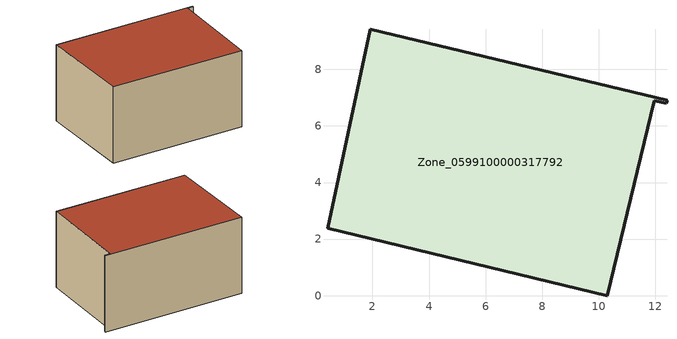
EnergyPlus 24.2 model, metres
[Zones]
Zone_0599100000317792
 floor ground (C_G): 12.38,6.8 11.95,6.89 10.29,0 0.41,2.38 1.92,9.41 12.41,6.9 z0
 wall outside (C_F): 11.95,6.89 12.38,6.8 12.41,6.9 1.92,9.41 0.41,2.38 10.29,0 11.95,6.89 z0:5.85
 roof outside (C_R): 1.92,9.41 0.41,2.38 10.29,0 11.95,6.89 12.38,6.8 12.41,6.9 z5.85
[BUILDING]
Pand.0599100000317792: North Axis=0; Terrain=City; Loads Convergence Tolerance Value=0.04; Temperature Convergence Tolerance Value=0.4; Solar Distribution=FullExterior; Maximum Number of Warmup Days=25; Minimum Number of Warmup Days=1
[Site:Location]
Rotterdam.The.Hague.AP_ZH_NLD Design_Conditions: Latitude=51.96; Longitude=4.45; Time Zone=1; Elevation=-4.5
[SITE:GROUNDTEMPERATURE:BUILDINGSURFACE]
18, 18, 18, 18, 18, 18, 18, 18, 18, 18, 18, 18
[MATERIAL] Thermal Absorptance=0.9; Solar Absorptance=0.7; Visible Absorptance=0.7
Name | Roughness | Thickness | Conductivity | Density | Specific Heat
G.TI.1992-2005 | MediumSmooth | 0.15 | 0.06 | 540 | 1210
F.TI.1992-2005 | Rough | 0.3 | 0.12 | 1920 | 840
R.TI.1992-2005 | MediumRough | 0.2 | 0.08 | 1500 | 1000
[CONSTRUCTION]
C_G: G.TI.1992-2005
C_F: F.TI.1992-2005
C_R: R.TI.1992-2005
[ZONE]
Zone_0599100000317792: Type=1; Multiplier=1; Ceiling Height=Autocalculate; Volume=Autocalculate; Floor Area=autocalculate; Part of Total Floor Area=Yes
[ZONEINFILTRATION:DESIGNFLOWRATE]
Infil_Zone_0599100000317792: Zone or ZoneList or Space or SpaceList=Zone_0599100000317792; Schedule=AlwaysOn; Design Flow Rate Calculation Method=Flow/Area; Flow Rate per Floor Area=0.0015; Constant Term Coefficient=1; Temperature Term Coefficient=0; Velocity Term Coefficient=0; Velocity Squared Term Coefficient=0
[HVACTEMPLATE:ZONE:IDEALLOADSAIRSYSTEM]
Zone_0599100000317792: Maximum Heating Supply Air Temperature=50; Minimum Cooling Supply Air Temperature=13; Maximum Heating Supply Air Humidity Ratio=0.0156; Minimum Cooling Supply Air Humidity Ratio=0.0077; Heating Limit=NoLimit; Cooling Limit=NoLimit; Dehumidification Control Type=ConstantSensibleHeatRatio; Cooling Sensible Heat Ratio=0.7; Dehumidification Setpoint=60; Humidification Control Type=None; Humidification Setpoint=30; Outdoor Air Method=None; Outdoor Air Flow Rate per Person=0.00944; Outdoor Air Flow Rate per Zone Floor Area=0; Outdoor Air Flow Rate per Zone=0; Demand Controlled Ventilation Type=None; Outdoor Air Economizer Type=NoEconomizer; Heat Recovery Type=None; Sensible Heat Recovery Effectiveness=0.7; Latent Heat Recovery Effectiveness=0.65
[ZONECONTROL:THERMOSTAT]
ThermostatControl_Zone_0599100000317792: Zone or ZoneList=Zone_0599100000317792; Control Type Schedule=DualSetpointControlType; Control 1=Thermostat_Zone_0599100000317792; Temperature Difference Between Cutout And Setpoint=0
[THERMOSTATSETPOINT:DUALSETPOINT]
Thermostat_Zone_0599100000317792: Heating Setpoint Temperature Schedule=HeatingSetpoint_Zone_0599100000317792; Cooling Setpoint Temperature Schedule=CoolingSetpoint_Zone_0599100000317792
[SCHEDULE:COMPACT]
HeatingSetpoint_Zone_0599100000317792: Through: 12/31, For: AllDays, Until: 24:00, 21
CoolingSetpoint_Zone_0599100000317792: Through: 12/31, For: AllDays, Until: 24:00, 24
DualSetpointControlType: Through: 12/31, For: AllDays, Until: 24:00, 4
AlwaysOn: Through: 12/31, For: AllDays, Until: 24:00, 1
